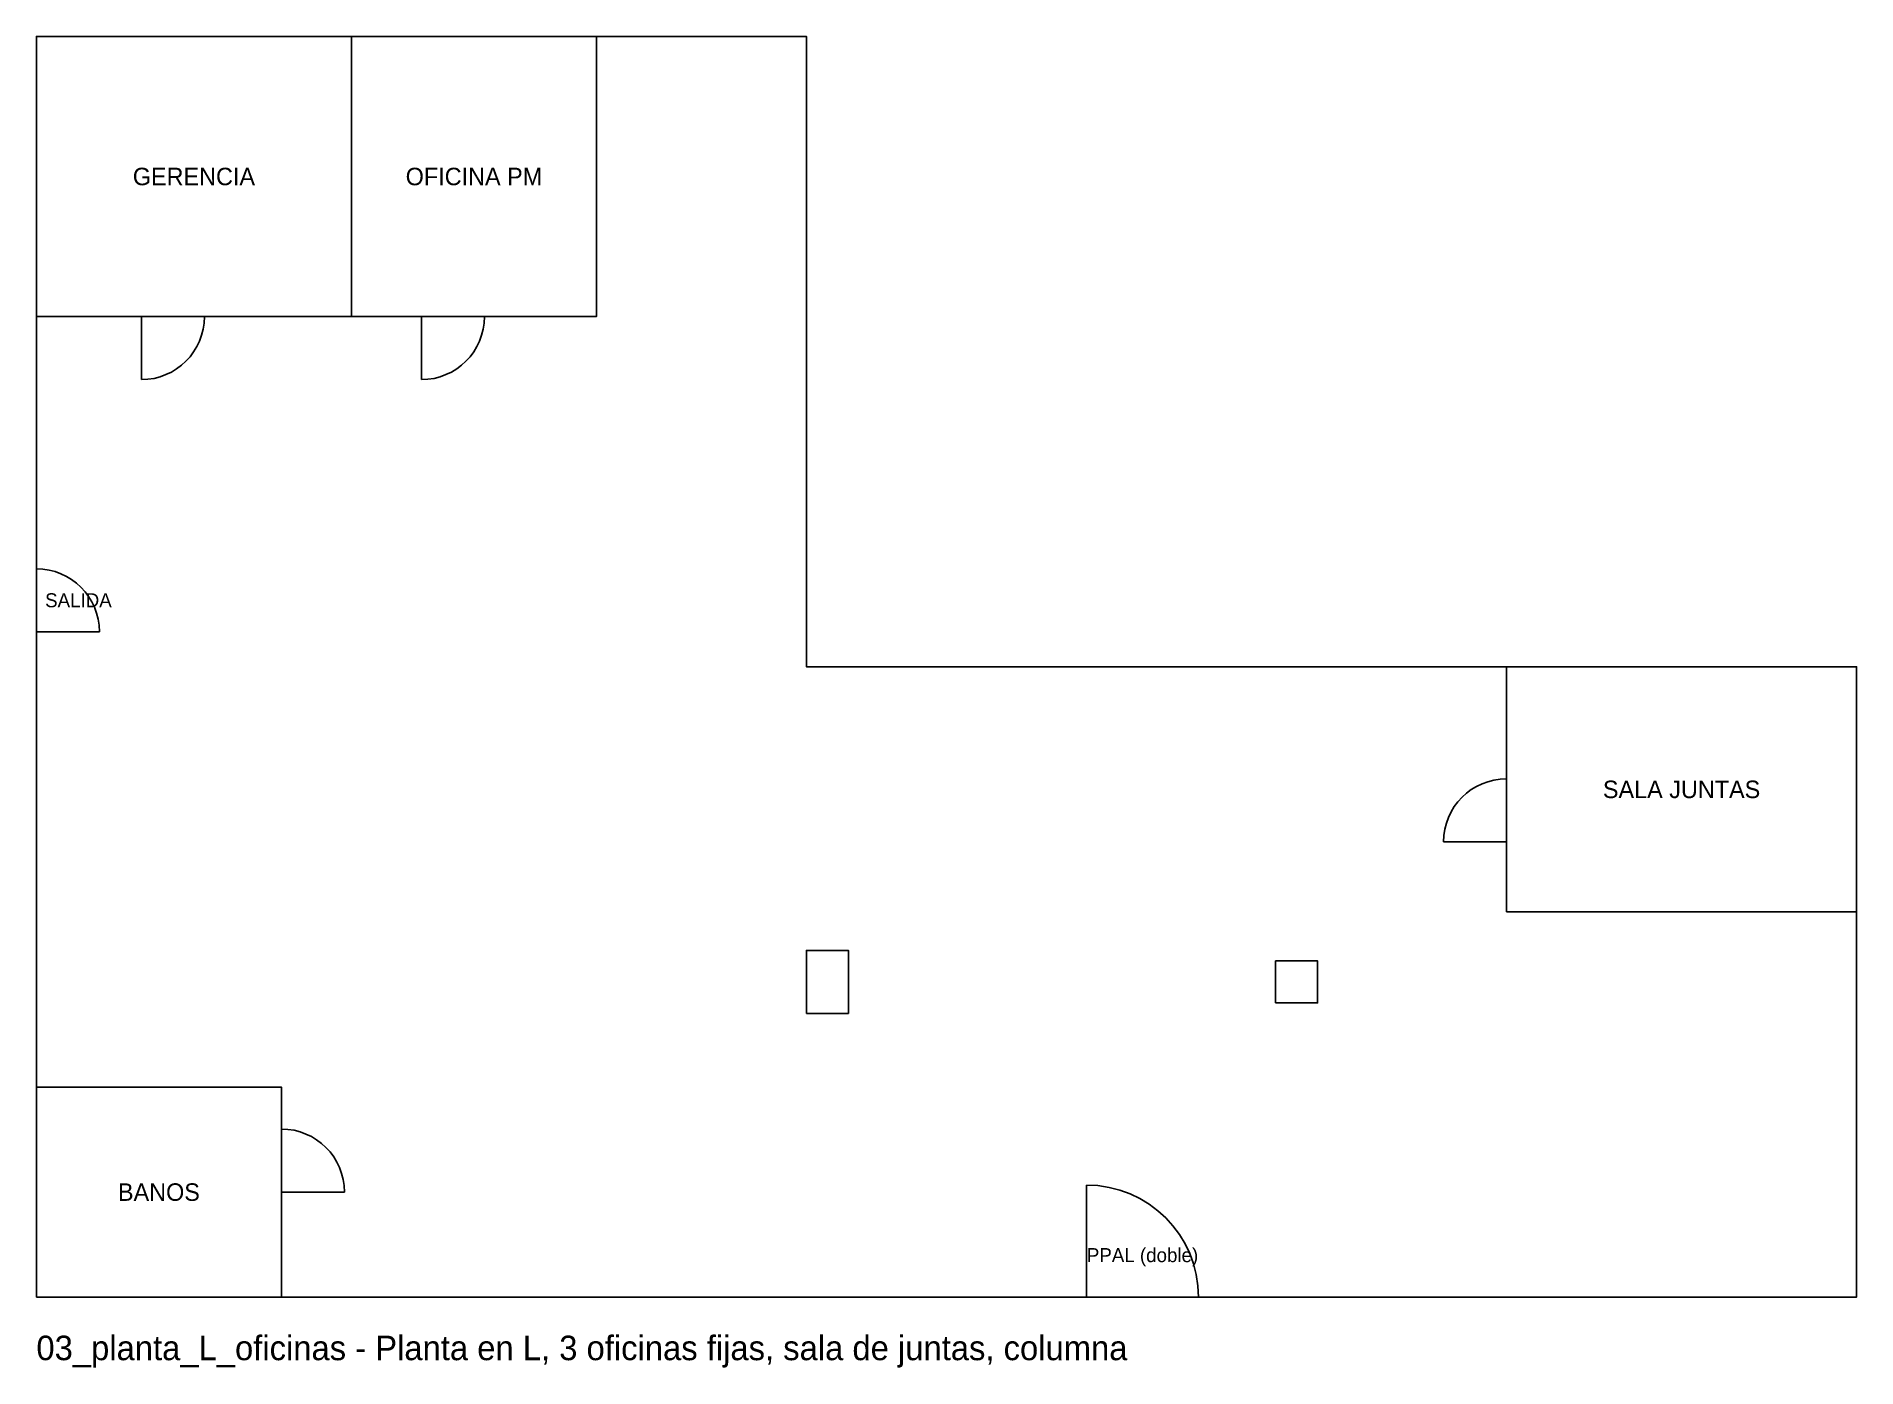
# Model space of a CAD drawing. Header units: millimetres. Extents: x 0 to 26000, y -1006 to 18000.
import ezdxf
from ezdxf.enums import TextEntityAlignment as Align

# ---------------------------------------------------------------- set-up
doc = ezdxf.new("R2010")
doc.units = ezdxf.units.MM
for name, color, linetype in [('A-COLUMNA', 1, 'Continuous'), ('A-MURO-EXT', 7, 'Continuous'), ('A-OFICINA-FIJA', 5, 'Continuous'), ('A-PUERTA-OFICINA', 4, 'Continuous'), ('A-PUERTA-PPAL', 3, 'Continuous'), ('A-PUERTA-SALIDA', 2, 'Continuous'), ('A-TEXTO', 8, 'Continuous'), ('A-VENTANA', 140, 'Continuous')]:
    doc.layers.add(name, color=color, linetype=linetype)

msp = doc.modelspace()

# ---------------------------------------------------------------- linework, layer by layer
at = {"layer": 'A-COLUMNA'}
for points in [[(11000, 4050), (11600, 4050), (11600, 4950), (11000, 4950)], [(17700, 4200), (18300, 4200), (18300, 4800), (17700, 4800)]]:
    msp.add_lwpolyline(points, close=True, dxfattribs=at)
at = {"layer": 'A-MURO-EXT'}
msp.add_lwpolyline([(0, 0), (26000, 0), (26000, 9000), (11000, 9000), (11000, 18000), (0, 18000)], close=True, dxfattribs=at)
at = {"layer": 'A-OFICINA-FIJA'}
for points in [[(0, 14000), (4500, 14000), (4500, 18000), (0, 18000)], [(4500, 14000), (8000, 14000), (8000, 18000), (4500, 18000)], [(21000, 5500), (26000, 5500), (26000, 9000), (21000, 9000)], [(0, 0), (3500, 0), (3500, 3000), (0, 3000)]]:
    msp.add_lwpolyline(points, close=True, dxfattribs=at)
at = {"layer": 'A-PUERTA-OFICINA'}
for p, q in [((1500, 14000), (2400, 14000)), ((1500, 14000), (1500, 13100)), ((5500, 14000), (6400, 14000)), ((5500, 14000), (5500, 13100)), ((21000, 6500), (21000, 7400)), ((21000, 6500), (20100, 6500)), ((3500, 1500), (3500, 2400)), ((3500, 1500), (4400, 1500))]:
    msp.add_line(p, q, dxfattribs=at)
for centre, start, end in [((1500, 14000), -90, 0), ((5500, 14000), -90, 0), ((21000, 6500), 90, 180), ((3500, 1500), 0, 90)]:
    msp.add_arc(centre, 900, start, end, dxfattribs=at)
at = {"layer": 'A-PUERTA-PPAL'}
for q in [(15000, 1600), (16600, 0)]:
    msp.add_line((15000, 0), q, dxfattribs=at)
msp.add_arc((15000, 0), 1600, 0, 90, dxfattribs=at)
at = {"layer": 'A-PUERTA-SALIDA'}
for q in [(0, 10400), (900, 9500)]:
    msp.add_line((0, 9500), q, dxfattribs=at)
msp.add_arc((0, 9500), 900, 0, 90, dxfattribs=at)
at = {"layer": 'A-VENTANA'}
for p, q in [((11000, 10000), (11000, 17500)), ((26000, 500), (26000, 5000))]:
    msp.add_line(p, q, dxfattribs=at)

# ---------------------------------------------------------------- texts
at = {"layer": 'A-TEXTO'}
for s, height, p in [('GERENCIA', 250, (2250, 16000)), ('OFICINA PM', 250, (6250, 16000)), ('SALIDA', 200, (600, 9950)), ('SALA JUNTAS', 250, (23500, 7250)), ('BANOS', 250, (1750, 1500)), ('PPAL (doble)', 200, (15800, 600))]:
    msp.add_text(s, height=height, dxfattribs=at).set_placement(p, align=Align.MIDDLE_CENTER)
msp.add_text('03_planta_L_oficinas - Planta en L, 3 oficinas fijas, sala de juntas, columna', height=350, dxfattribs=at).set_placement((0, -900))

doc.saveas('drawing.dxf')
